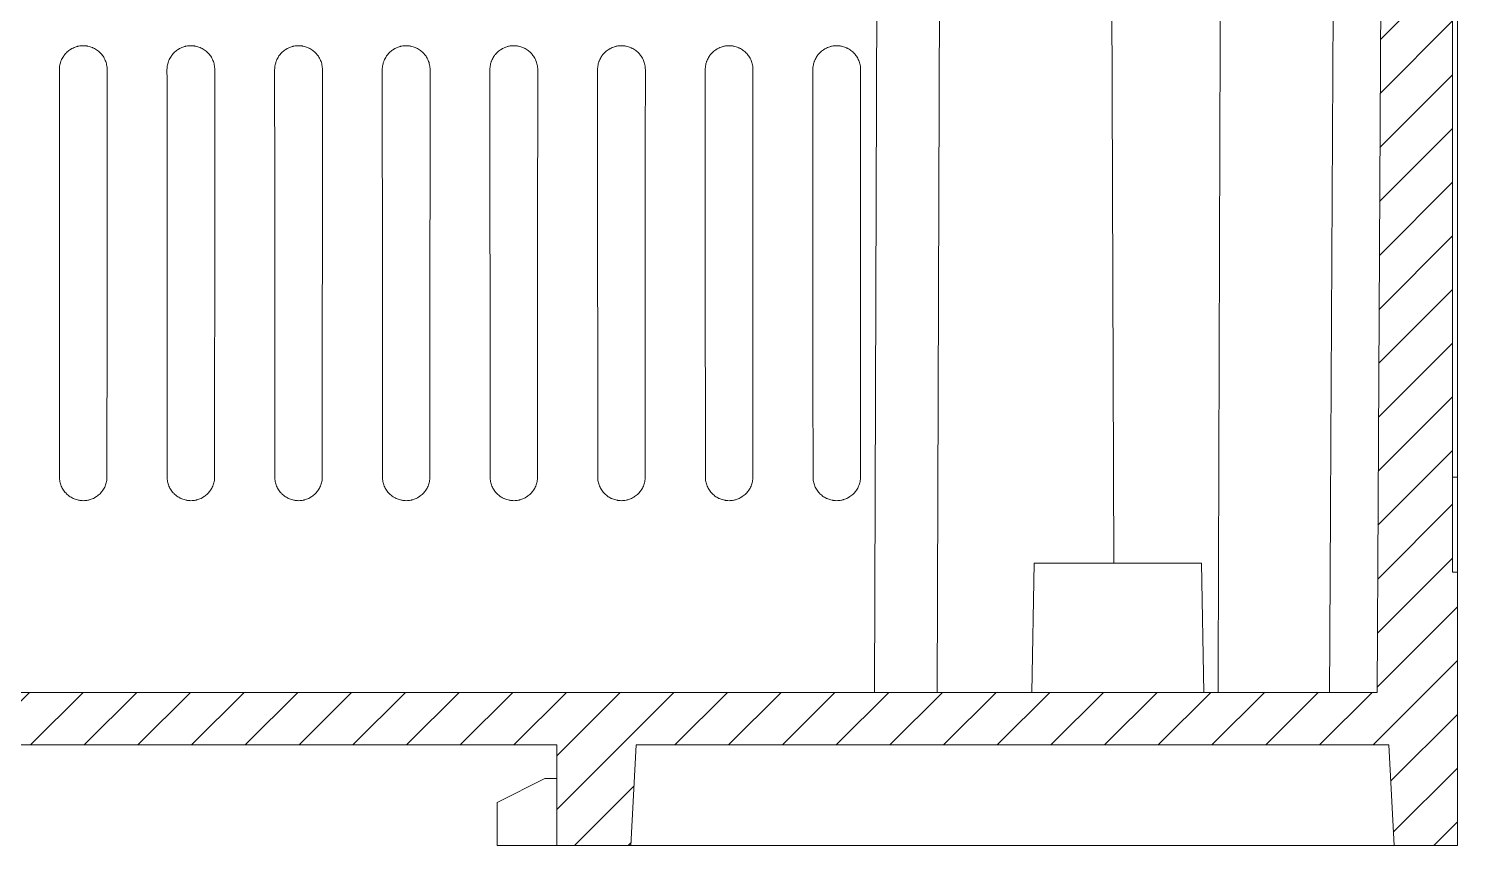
# Model space of a CAD drawing. Header units: millimetres. Extents: x -195 to 1349, y 148 to 750.
# Drawn here: x 813.5 to 873.2, y 541.3 to 575.5 of the extents above; entities that cross this region are included whole.
import ezdxf

# ---------------------------------------------------------------- set-up
doc = ezdxf.new("R2010")
doc.units = ezdxf.units.MM
doc.layers.add('4', color=7, linetype='CONTINUOUS', true_color=0xffffff)

msp = doc.modelspace()

# ---------------------------------------------------------------- hatches: boundary and pattern name
at = {"layer": '4', "linetype": 'Continuous', "lineweight": 13}
h = msp.add_hatch(dxfattribs=at)
h.set_pattern_fill('ANSI31', color=3, scale=0.5, style=0)
h.set_pattern_definition([(45, (-24.7109, -18.8151), (-1.122532, 1.122532), [])])
h.paths.add_polyline_path([(762.807, 606.543), (765.857, 606.543), (766.165, 547.747), (869.842, 547.747), (870.15, 606.543), (873.2, 606.543), (873.2, 601.772), (873, 601.772), (873, 552.769), (873.2, 552.769), (873.2, 541.347), (870.549, 541.347), (870.329, 545.547), (838.872, 545.547), (838.652, 541.347), (835.552, 541.347), (835.552, 545.547), (799.255, 545.547), (799.255, 541.347), (796.155, 541.347), (795.935, 545.547), (765.678, 545.547), (765.458, 541.347), (762.807, 541.347), (762.807, 552.769), (763.007, 552.769), (763.007, 601.772), (762.807, 601.772)], flags=0)

# ---------------------------------------------------------------- linework, layer by layer
at = {"layer": '4', "color": 7, "linetype": 'Continuous', "lineweight": 18}
for p, q in [((869.842, 547.747), (870.15, 606.543)), ((848.826, 547.747), (849.026, 604.843)), ((851.651, 604.843), (851.452, 547.747)), ((858.831, 553.147), (858.651, 604.843)), ((873, 552.769), (873, 601.772)), ((873.2, 556.745), (873.2, 597.796)), ((873.2, 556.745), (873.2, 552.769)), ((855.503, 553.146), (855.408, 547.747)), ((855.503, 553.146), (862.502, 553.146)), ((862.597, 547.747), (862.502, 553.146)), ((873.2, 552.769), (873, 552.769)), ((873.2, 541.347), (873.2, 552.769)), ((766.165, 547.747), (869.842, 547.747)), ((799.255, 545.547), (835.552, 545.547)), ((835.552, 541.347), (835.552, 545.547)), ((838.652, 541.347), (838.872, 545.547)), ((838.872, 545.547), (870.329, 545.547)), ((870.549, 541.347), (870.329, 545.547)), ((835.052, 544.147), (833.053, 543.147)), ((835.052, 544.147), (835.552, 544.147)), ((833.053, 543.147), (833.053, 541.347)), ((833.053, 541.347), (835.552, 541.347)), ((835.552, 541.347), (838.652, 541.347)), ((870.549, 541.347), (838.652, 541.347)), ((870.549, 541.347), (873.2, 541.347))]:
    msp.add_line(p, q, dxfattribs=at)
at = {"layer": '4', "color": 7, "linetype": 'Continuous', "lineweight": 13}
msp.add_line((873.2, 556.745), (873, 556.745), dxfattribs=at)
at = {"layer": '4', "color": 7, "linetype": 'Continuous', "lineweight": 18}
for points, knots in [([(863.379, 604.843), (863.379, 604.806), (863.379, 604.732), (863.379, 604.583), (863.378, 604.323), (863.376, 603.802), (863.373, 602.762), (863.366, 600.68), (863.352, 596.517), (863.332, 590.569), (863.313, 584.622), (863.3, 580.458), (863.293, 578.377), (863.289, 577.336), (863.288, 576.815), (863.287, 576.555), (863.287, 576.425), (863.286, 576.351), (863.286, 576.276), (863.286, 576.184), (863.285, 576.035), (863.284, 575.775), (863.283, 575.254), (863.279, 574.213), (863.273, 572.132), (863.259, 567.968), (863.24, 562.021), (863.222, 556.073), (863.209, 551.91), (863.202, 549.828), (863.199, 548.788), (863.197, 548.267), (863.196, 548.007), (863.196, 547.877), (863.196, 547.803), (863.196, 547.765), (863.196, 547.747)], [0, 0, 0, 0, 0.001953, 0.003906, 0.007813, 0.015625, 0.03125, 0.0625, 0.125, 0.250001, 0.375001, 0.437501, 0.468751, 0.484376, 0.492189, 0.496095, 0.498048, 0.499025, 0.500001, 0.501955, 0.503908, 0.507814, 0.515626, 0.531252, 0.562502, 0.625002, 0.750002, 0.875003, 0.937503, 0.968753, 0.984378, 0.99219, 0.996097, 0.99805, 0.999026, 1, 1, 1, 1]), ([(867.854, 547.747), (867.867, 550.05), (867.879, 552.353), (867.939, 563.87), (867.987, 573.083), (868.065, 587.895), (868.094, 593.495), (868.123, 599.094)], [0, 0, 0, 0, 0.134571, 0.134571, 0.672856, 0.672856, 1, 1, 1, 1]), ([(814.755, 573.78), (814.755, 573.846), (814.762, 573.91), (814.781, 574.006), (814.788, 574.038), (814.803, 574.085), (814.808, 574.1), (814.819, 574.131), (814.825, 574.147), (814.844, 574.192), (814.872, 574.251), (814.905, 574.307), (814.932, 574.348), (814.941, 574.361), (814.961, 574.387), (814.971, 574.4), (815.002, 574.438), (815.024, 574.463), (815.093, 574.532), (815.144, 574.573), (815.212, 574.619), (815.226, 574.628), (815.254, 574.644), (815.268, 574.653), (815.311, 574.676), (815.341, 574.69), (815.401, 574.715), (815.432, 574.726), (815.478, 574.74), (815.494, 574.744), (815.526, 574.752), (815.542, 574.756), (815.591, 574.765), (815.655, 574.775), (815.72, 574.778), (815.785, 574.778), (815.818, 574.777), (815.867, 574.772), (815.883, 574.77), (815.916, 574.765), (815.996, 574.751), (816.074, 574.728), (816.15, 574.696), (816.165, 574.69), (816.195, 574.676), (816.209, 574.668), (816.253, 574.645), (816.281, 574.628), (816.362, 574.574), (816.412, 574.533), (816.471, 574.475), (816.482, 574.463), (816.504, 574.439), (816.515, 574.426), (816.546, 574.388), (816.565, 574.362), (816.601, 574.308), (816.618, 574.28), (816.649, 574.223), (816.663, 574.193), (816.688, 574.132), (816.71, 574.071), (816.726, 574.008), (816.739, 573.944), (816.744, 573.911), (816.75, 573.846), (816.752, 573.813), (816.752, 573.78)], [0, 0, 0, 0, 0.0625, 0.0625, 0.09375, 0.09375, 0.109375, 0.109375, 0.125, 0.125, 0.15625, 0.1875, 0.1875, 0.203125, 0.203125, 0.21875, 0.21875, 0.25, 0.25, 0.3125, 0.3125, 0.328125, 0.328125, 0.34375, 0.34375, 0.375, 0.375, 0.40625, 0.40625, 0.421875, 0.421875, 0.4375, 0.4375, 0.46875, 0.5, 0.5, 0.53125, 0.53125, 0.546875, 0.546875, 0.5625, 0.625, 0.625, 0.640625, 0.640625, 0.65625, 0.65625, 0.6875, 0.6875, 0.75, 0.75, 0.765625, 0.765625, 0.78125, 0.78125, 0.8125, 0.8125, 0.84375, 0.84375, 0.875, 0.875, 0.90625, 0.9375, 0.9375, 0.96875, 0.96875, 1, 1, 1, 1]), ([(819.255, 573.78), (819.255, 573.846), (819.262, 573.91), (819.281, 574.006), (819.288, 574.038), (819.303, 574.085), (819.308, 574.1), (819.319, 574.131), (819.325, 574.147), (819.344, 574.192), (819.372, 574.251), (819.405, 574.307), (819.432, 574.348), (819.441, 574.361), (819.461, 574.387), (819.471, 574.4), (819.502, 574.438), (819.524, 574.463), (819.593, 574.532), (819.644, 574.573), (819.712, 574.619), (819.726, 574.628), (819.754, 574.644), (819.768, 574.653), (819.811, 574.676), (819.841, 574.69), (819.901, 574.715), (819.932, 574.726), (819.978, 574.74), (819.994, 574.744), (820.026, 574.752), (820.042, 574.756), (820.091, 574.765), (820.155, 574.775), (820.22, 574.778), (820.285, 574.778), (820.318, 574.777), (820.367, 574.772), (820.383, 574.77), (820.416, 574.765), (820.496, 574.751), (820.574, 574.728), (820.65, 574.696), (820.665, 574.69), (820.695, 574.676), (820.709, 574.668), (820.753, 574.645), (820.781, 574.628), (820.862, 574.574), (820.912, 574.533), (820.971, 574.475), (820.982, 574.463), (821.004, 574.439), (821.015, 574.426), (821.046, 574.388), (821.065, 574.362), (821.101, 574.308), (821.118, 574.28), (821.149, 574.223), (821.163, 574.193), (821.188, 574.132), (821.21, 574.071), (821.226, 574.008), (821.239, 573.944), (821.244, 573.911), (821.25, 573.846), (821.252, 573.813), (821.252, 573.78)], [0, 0, 0, 0, 0.0625, 0.0625, 0.09375, 0.09375, 0.109375, 0.109375, 0.125, 0.125, 0.15625, 0.1875, 0.1875, 0.203125, 0.203125, 0.21875, 0.21875, 0.25, 0.25, 0.3125, 0.3125, 0.328125, 0.328125, 0.34375, 0.34375, 0.375, 0.375, 0.40625, 0.40625, 0.421875, 0.421875, 0.4375, 0.4375, 0.46875, 0.5, 0.5, 0.53125, 0.53125, 0.546875, 0.546875, 0.5625, 0.625, 0.625, 0.640625, 0.640625, 0.65625, 0.65625, 0.6875, 0.6875, 0.75, 0.75, 0.765625, 0.765625, 0.78125, 0.78125, 0.8125, 0.8125, 0.84375, 0.84375, 0.875, 0.875, 0.90625, 0.9375, 0.9375, 0.96875, 0.96875, 1, 1, 1, 1]), ([(823.755, 573.78), (823.755, 573.846), (823.762, 573.91), (823.781, 574.006), (823.788, 574.038), (823.803, 574.085), (823.808, 574.1), (823.819, 574.131), (823.825, 574.147), (823.844, 574.192), (823.872, 574.251), (823.905, 574.307), (823.932, 574.348), (823.941, 574.361), (823.961, 574.387), (823.971, 574.4), (824.002, 574.438), (824.024, 574.463), (824.093, 574.532), (824.144, 574.573), (824.212, 574.619), (824.226, 574.628), (824.254, 574.644), (824.268, 574.653), (824.311, 574.676), (824.341, 574.69), (824.401, 574.715), (824.432, 574.726), (824.478, 574.74), (824.494, 574.744), (824.526, 574.752), (824.542, 574.756), (824.591, 574.765), (824.655, 574.775), (824.72, 574.778), (824.785, 574.778), (824.818, 574.777), (824.867, 574.772), (824.883, 574.77), (824.916, 574.765), (824.996, 574.751), (825.074, 574.728), (825.15, 574.696), (825.165, 574.69), (825.195, 574.676), (825.209, 574.668), (825.253, 574.645), (825.281, 574.628), (825.362, 574.574), (825.412, 574.533), (825.471, 574.475), (825.482, 574.463), (825.504, 574.439), (825.515, 574.426), (825.546, 574.388), (825.565, 574.362), (825.601, 574.308), (825.618, 574.28), (825.649, 574.223), (825.663, 574.193), (825.688, 574.132), (825.71, 574.071), (825.726, 574.008), (825.739, 573.944), (825.744, 573.911), (825.75, 573.846), (825.752, 573.813), (825.752, 573.78)], [0, 0, 0, 0, 0.0625, 0.0625, 0.09375, 0.09375, 0.109375, 0.109375, 0.125, 0.125, 0.15625, 0.1875, 0.1875, 0.203125, 0.203125, 0.21875, 0.21875, 0.25, 0.25, 0.3125, 0.3125, 0.328125, 0.328125, 0.34375, 0.34375, 0.375, 0.375, 0.40625, 0.40625, 0.421875, 0.421875, 0.4375, 0.4375, 0.46875, 0.5, 0.5, 0.53125, 0.53125, 0.546875, 0.546875, 0.5625, 0.625, 0.625, 0.640625, 0.640625, 0.65625, 0.65625, 0.6875, 0.6875, 0.75, 0.75, 0.765625, 0.765625, 0.78125, 0.78125, 0.8125, 0.8125, 0.84375, 0.84375, 0.875, 0.875, 0.90625, 0.9375, 0.9375, 0.96875, 0.96875, 1, 1, 1, 1]), ([(828.255, 573.78), (828.255, 573.846), (828.262, 573.91), (828.281, 574.006), (828.288, 574.038), (828.303, 574.085), (828.308, 574.1), (828.319, 574.131), (828.325, 574.147), (828.344, 574.192), (828.372, 574.251), (828.405, 574.307), (828.432, 574.348), (828.441, 574.361), (828.461, 574.387), (828.471, 574.4), (828.502, 574.438), (828.524, 574.463), (828.593, 574.532), (828.644, 574.573), (828.712, 574.619), (828.726, 574.628), (828.754, 574.644), (828.768, 574.653), (828.811, 574.676), (828.841, 574.69), (828.901, 574.715), (828.932, 574.726), (828.978, 574.74), (828.994, 574.744), (829.026, 574.752), (829.042, 574.756), (829.091, 574.765), (829.155, 574.775), (829.22, 574.778), (829.285, 574.778), (829.318, 574.777), (829.367, 574.772), (829.383, 574.77), (829.416, 574.765), (829.496, 574.751), (829.574, 574.728), (829.65, 574.696), (829.665, 574.69), (829.695, 574.676), (829.709, 574.668), (829.753, 574.645), (829.781, 574.628), (829.862, 574.574), (829.912, 574.533), (829.971, 574.475), (829.982, 574.463), (830.004, 574.439), (830.015, 574.426), (830.046, 574.388), (830.065, 574.362), (830.101, 574.308), (830.118, 574.28), (830.149, 574.223), (830.163, 574.193), (830.188, 574.132), (830.21, 574.071), (830.226, 574.008), (830.239, 573.944), (830.244, 573.911), (830.25, 573.846), (830.252, 573.813), (830.252, 573.78)], [0, 0, 0, 0, 0.0625, 0.0625, 0.09375, 0.09375, 0.109375, 0.109375, 0.125, 0.125, 0.15625, 0.1875, 0.1875, 0.203125, 0.203125, 0.21875, 0.21875, 0.25, 0.25, 0.3125, 0.3125, 0.328125, 0.328125, 0.34375, 0.34375, 0.375, 0.375, 0.40625, 0.40625, 0.421875, 0.421875, 0.4375, 0.4375, 0.46875, 0.5, 0.5, 0.53125, 0.53125, 0.546875, 0.546875, 0.5625, 0.625, 0.625, 0.640625, 0.640625, 0.65625, 0.65625, 0.6875, 0.6875, 0.75, 0.75, 0.765625, 0.765625, 0.78125, 0.78125, 0.8125, 0.8125, 0.84375, 0.84375, 0.875, 0.875, 0.90625, 0.9375, 0.9375, 0.96875, 0.96875, 1, 1, 1, 1]), ([(832.755, 573.78), (832.755, 573.846), (832.762, 573.91), (832.781, 574.006), (832.788, 574.038), (832.803, 574.085), (832.808, 574.1), (832.819, 574.131), (832.825, 574.147), (832.844, 574.192), (832.872, 574.251), (832.905, 574.307), (832.932, 574.348), (832.941, 574.361), (832.961, 574.387), (832.971, 574.4), (833.002, 574.438), (833.024, 574.463), (833.093, 574.532), (833.144, 574.573), (833.212, 574.619), (833.226, 574.628), (833.254, 574.644), (833.268, 574.653), (833.311, 574.676), (833.341, 574.69), (833.401, 574.715), (833.432, 574.726), (833.478, 574.74), (833.494, 574.744), (833.526, 574.752), (833.542, 574.756), (833.591, 574.765), (833.655, 574.775), (833.72, 574.778), (833.785, 574.778), (833.818, 574.777), (833.867, 574.772), (833.883, 574.77), (833.916, 574.765), (833.996, 574.751), (834.074, 574.728), (834.15, 574.696), (834.165, 574.69), (834.195, 574.676), (834.209, 574.668), (834.253, 574.645), (834.281, 574.628), (834.362, 574.574), (834.412, 574.533), (834.471, 574.475), (834.482, 574.463), (834.504, 574.439), (834.515, 574.426), (834.546, 574.388), (834.565, 574.362), (834.601, 574.308), (834.618, 574.28), (834.649, 574.223), (834.663, 574.193), (834.688, 574.132), (834.71, 574.071), (834.726, 574.008), (834.739, 573.944), (834.744, 573.911), (834.75, 573.846), (834.752, 573.813), (834.752, 573.78)], [0, 0, 0, 0, 0.0625, 0.0625, 0.09375, 0.09375, 0.109375, 0.109375, 0.125, 0.125, 0.15625, 0.1875, 0.1875, 0.203125, 0.203125, 0.21875, 0.21875, 0.25, 0.25, 0.3125, 0.3125, 0.328125, 0.328125, 0.34375, 0.34375, 0.375, 0.375, 0.40625, 0.40625, 0.421875, 0.421875, 0.4375, 0.4375, 0.46875, 0.5, 0.5, 0.53125, 0.53125, 0.546875, 0.546875, 0.5625, 0.625, 0.625, 0.640625, 0.640625, 0.65625, 0.65625, 0.6875, 0.6875, 0.75, 0.75, 0.765625, 0.765625, 0.78125, 0.78125, 0.8125, 0.8125, 0.84375, 0.84375, 0.875, 0.875, 0.90625, 0.9375, 0.9375, 0.96875, 0.96875, 1, 1, 1, 1]), ([(837.255, 573.78), (837.255, 573.846), (837.262, 573.91), (837.281, 574.006), (837.288, 574.038), (837.303, 574.085), (837.308, 574.1), (837.319, 574.131), (837.325, 574.147), (837.344, 574.192), (837.372, 574.251), (837.405, 574.307), (837.432, 574.348), (837.441, 574.361), (837.461, 574.387), (837.471, 574.4), (837.502, 574.438), (837.524, 574.463), (837.593, 574.532), (837.644, 574.573), (837.712, 574.619), (837.726, 574.628), (837.754, 574.644), (837.768, 574.653), (837.811, 574.676), (837.841, 574.69), (837.901, 574.715), (837.932, 574.726), (837.978, 574.74), (837.994, 574.744), (838.026, 574.752), (838.042, 574.756), (838.091, 574.765), (838.155, 574.775), (838.22, 574.778), (838.285, 574.778), (838.318, 574.777), (838.367, 574.772), (838.383, 574.77), (838.416, 574.765), (838.496, 574.751), (838.574, 574.728), (838.65, 574.696), (838.665, 574.69), (838.695, 574.676), (838.709, 574.668), (838.753, 574.645), (838.781, 574.628), (838.862, 574.574), (838.912, 574.533), (838.971, 574.475), (838.982, 574.463), (839.004, 574.439), (839.015, 574.426), (839.046, 574.388), (839.065, 574.362), (839.101, 574.308), (839.118, 574.28), (839.149, 574.223), (839.163, 574.193), (839.188, 574.132), (839.21, 574.071), (839.226, 574.008), (839.239, 573.944), (839.244, 573.911), (839.25, 573.846), (839.252, 573.813), (839.252, 573.78)], [0, 0, 0, 0, 0.0625, 0.0625, 0.09375, 0.09375, 0.109375, 0.109375, 0.125, 0.125, 0.15625, 0.1875, 0.1875, 0.203125, 0.203125, 0.21875, 0.21875, 0.25, 0.25, 0.3125, 0.3125, 0.328125, 0.328125, 0.34375, 0.34375, 0.375, 0.375, 0.40625, 0.40625, 0.421875, 0.421875, 0.4375, 0.4375, 0.46875, 0.5, 0.5, 0.53125, 0.53125, 0.546875, 0.546875, 0.5625, 0.625, 0.625, 0.640625, 0.640625, 0.65625, 0.65625, 0.6875, 0.6875, 0.75, 0.75, 0.765625, 0.765625, 0.78125, 0.78125, 0.8125, 0.8125, 0.84375, 0.84375, 0.875, 0.875, 0.90625, 0.9375, 0.9375, 0.96875, 0.96875, 1, 1, 1, 1]), ([(841.755, 573.78), (841.755, 573.846), (841.762, 573.91), (841.781, 574.006), (841.788, 574.038), (841.803, 574.085), (841.808, 574.1), (841.819, 574.131), (841.825, 574.147), (841.844, 574.192), (841.872, 574.251), (841.905, 574.307), (841.932, 574.348), (841.941, 574.361), (841.961, 574.387), (841.971, 574.4), (842.002, 574.438), (842.024, 574.463), (842.093, 574.532), (842.144, 574.573), (842.212, 574.619), (842.226, 574.628), (842.254, 574.644), (842.268, 574.653), (842.311, 574.676), (842.341, 574.69), (842.401, 574.715), (842.432, 574.726), (842.478, 574.74), (842.494, 574.744), (842.526, 574.752), (842.542, 574.756), (842.591, 574.765), (842.655, 574.775), (842.72, 574.778), (842.785, 574.778), (842.818, 574.777), (842.867, 574.772), (842.883, 574.77), (842.916, 574.765), (842.996, 574.751), (843.074, 574.728), (843.15, 574.696), (843.165, 574.69), (843.195, 574.676), (843.209, 574.668), (843.253, 574.645), (843.281, 574.628), (843.362, 574.574), (843.412, 574.533), (843.471, 574.475), (843.482, 574.463), (843.504, 574.439), (843.515, 574.426), (843.546, 574.388), (843.565, 574.362), (843.601, 574.308), (843.618, 574.28), (843.649, 574.223), (843.663, 574.193), (843.688, 574.132), (843.71, 574.071), (843.726, 574.008), (843.739, 573.944), (843.744, 573.911), (843.75, 573.846), (843.752, 573.813), (843.752, 573.78)], [0, 0, 0, 0, 0.0625, 0.0625, 0.09375, 0.09375, 0.109375, 0.109375, 0.125, 0.125, 0.15625, 0.1875, 0.1875, 0.203125, 0.203125, 0.21875, 0.21875, 0.25, 0.25, 0.3125, 0.3125, 0.328125, 0.328125, 0.34375, 0.34375, 0.375, 0.375, 0.40625, 0.40625, 0.421875, 0.421875, 0.4375, 0.4375, 0.46875, 0.5, 0.5, 0.53125, 0.53125, 0.546875, 0.546875, 0.5625, 0.625, 0.625, 0.640625, 0.640625, 0.65625, 0.65625, 0.6875, 0.6875, 0.75, 0.75, 0.765625, 0.765625, 0.78125, 0.78125, 0.8125, 0.8125, 0.84375, 0.84375, 0.875, 0.875, 0.90625, 0.9375, 0.9375, 0.96875, 0.96875, 1, 1, 1, 1]), ([(846.255, 573.78), (846.255, 573.846), (846.262, 573.91), (846.281, 574.006), (846.288, 574.038), (846.303, 574.085), (846.308, 574.1), (846.319, 574.131), (846.325, 574.147), (846.344, 574.192), (846.372, 574.251), (846.405, 574.307), (846.432, 574.348), (846.441, 574.361), (846.461, 574.387), (846.471, 574.4), (846.502, 574.438), (846.524, 574.463), (846.593, 574.532), (846.644, 574.573), (846.712, 574.619), (846.726, 574.628), (846.754, 574.644), (846.768, 574.653), (846.811, 574.676), (846.841, 574.69), (846.901, 574.715), (846.932, 574.726), (846.978, 574.74), (846.994, 574.744), (847.026, 574.752), (847.042, 574.756), (847.091, 574.765), (847.155, 574.775), (847.22, 574.778), (847.285, 574.778), (847.318, 574.777), (847.367, 574.772), (847.383, 574.77), (847.416, 574.765), (847.496, 574.751), (847.574, 574.728), (847.65, 574.696), (847.665, 574.69), (847.695, 574.676), (847.709, 574.668), (847.753, 574.645), (847.781, 574.628), (847.862, 574.574), (847.912, 574.533), (847.971, 574.475), (847.982, 574.463), (848.004, 574.439), (848.015, 574.426), (848.046, 574.388), (848.065, 574.362), (848.101, 574.308), (848.118, 574.28), (848.149, 574.223), (848.163, 574.193), (848.188, 574.132), (848.21, 574.071), (848.226, 574.008), (848.239, 573.944), (848.244, 573.911), (848.25, 573.846), (848.252, 573.813), (848.252, 573.78)], [0, 0, 0, 0, 0.0625, 0.0625, 0.09375, 0.09375, 0.109375, 0.109375, 0.125, 0.125, 0.15625, 0.1875, 0.1875, 0.203125, 0.203125, 0.21875, 0.21875, 0.25, 0.25, 0.3125, 0.3125, 0.328125, 0.328125, 0.34375, 0.34375, 0.375, 0.375, 0.40625, 0.40625, 0.421875, 0.421875, 0.4375, 0.4375, 0.46875, 0.5, 0.5, 0.53125, 0.53125, 0.546875, 0.546875, 0.5625, 0.625, 0.625, 0.640625, 0.640625, 0.65625, 0.65625, 0.6875, 0.6875, 0.75, 0.75, 0.765625, 0.765625, 0.78125, 0.78125, 0.8125, 0.8125, 0.84375, 0.84375, 0.875, 0.875, 0.90625, 0.9375, 0.9375, 0.96875, 0.96875, 1, 1, 1, 1]), ([(814.755, 573.78), (814.756, 571.472), (814.757, 569.164), (814.758, 565.173), (814.759, 563.488), (814.76, 560.12), (814.761, 558.435), (814.761, 556.751)], [0, 0, 0, 0, 0.406541, 0.406541, 0.703271, 0.703271, 1, 1, 1, 1]), ([(816.752, 573.78), (816.751, 571.472), (816.75, 569.164), (816.749, 565.173), (816.748, 563.488), (816.747, 560.12), (816.746, 558.435), (816.746, 556.751)], [0, 0, 0, 0, 0.406541, 0.406541, 0.703271, 0.703271, 1, 1, 1, 1]), ([(819.255, 573.78), (819.256, 571.472), (819.257, 569.164), (819.258, 565.173), (819.259, 563.488), (819.26, 560.12), (819.261, 558.435), (819.261, 556.751)], [0, 0, 0, 0, 0.406541, 0.406541, 0.703271, 0.703271, 1, 1, 1, 1]), ([(821.252, 573.78), (821.251, 571.472), (821.25, 569.164), (821.249, 565.173), (821.248, 563.488), (821.247, 560.12), (821.246, 558.435), (821.246, 556.751)], [0, 0, 0, 0, 0.406541, 0.406541, 0.703271, 0.703271, 1, 1, 1, 1]), ([(823.755, 573.78), (823.756, 571.472), (823.757, 569.164), (823.758, 565.173), (823.759, 563.488), (823.76, 560.12), (823.761, 558.435), (823.761, 556.751)], [0, 0, 0, 0, 0.406541, 0.406541, 0.703271, 0.703271, 1, 1, 1, 1]), ([(825.752, 573.78), (825.751, 571.472), (825.75, 569.164), (825.749, 565.173), (825.748, 563.488), (825.747, 560.12), (825.746, 558.435), (825.746, 556.751)], [0, 0, 0, 0, 0.406541, 0.406541, 0.703271, 0.703271, 1, 1, 1, 1]), ([(828.255, 573.78), (828.256, 571.472), (828.257, 569.164), (828.258, 565.173), (828.259, 563.488), (828.26, 560.12), (828.261, 558.435), (828.261, 556.751)], [0, 0, 0, 0, 0.406541, 0.406541, 0.703271, 0.703271, 1, 1, 1, 1]), ([(830.252, 573.78), (830.251, 571.472), (830.25, 569.164), (830.249, 565.173), (830.248, 563.488), (830.247, 560.12), (830.246, 558.435), (830.246, 556.751)], [0, 0, 0, 0, 0.406541, 0.406541, 0.703271, 0.703271, 1, 1, 1, 1]), ([(832.755, 573.78), (832.756, 571.472), (832.757, 569.164), (832.758, 565.173), (832.759, 563.488), (832.76, 560.12), (832.761, 558.435), (832.761, 556.751)], [0, 0, 0, 0, 0.406541, 0.406541, 0.703271, 0.703271, 1, 1, 1, 1]), ([(834.752, 573.78), (834.751, 571.472), (834.75, 569.164), (834.749, 565.173), (834.748, 563.488), (834.747, 560.12), (834.746, 558.435), (834.746, 556.751)], [0, 0, 0, 0, 0.406541, 0.406541, 0.703271, 0.703271, 1, 1, 1, 1]), ([(837.255, 573.78), (837.256, 571.472), (837.257, 569.164), (837.258, 565.173), (837.259, 563.488), (837.26, 560.12), (837.261, 558.435), (837.261, 556.751)], [0, 0, 0, 0, 0.406541, 0.406541, 0.703271, 0.703271, 1, 1, 1, 1]), ([(839.252, 573.78), (839.251, 571.472), (839.25, 569.164), (839.249, 565.173), (839.248, 563.488), (839.247, 560.12), (839.246, 558.435), (839.246, 556.751)], [0, 0, 0, 0, 0.406541, 0.406541, 0.703271, 0.703271, 1, 1, 1, 1]), ([(841.755, 573.78), (841.756, 571.472), (841.757, 569.164), (841.758, 565.173), (841.759, 563.488), (841.76, 560.12), (841.761, 558.435), (841.761, 556.751)], [0, 0, 0, 0, 0.406541, 0.406541, 0.703271, 0.703271, 1, 1, 1, 1]), ([(843.752, 573.78), (843.751, 571.472), (843.75, 569.164), (843.749, 565.173), (843.748, 563.488), (843.747, 560.12), (843.746, 558.435), (843.746, 556.751)], [0, 0, 0, 0, 0.406541, 0.406541, 0.703271, 0.703271, 1, 1, 1, 1]), ([(846.255, 573.78), (846.256, 571.472), (846.257, 569.164), (846.258, 565.173), (846.259, 563.488), (846.26, 560.12), (846.261, 558.435), (846.261, 556.751)], [0, 0, 0, 0, 0.406541, 0.406541, 0.703271, 0.703271, 1, 1, 1, 1]), ([(848.252, 573.78), (848.251, 571.472), (848.25, 569.164), (848.249, 565.173), (848.248, 563.488), (848.247, 560.12), (848.246, 558.435), (848.246, 556.751)], [0, 0, 0, 0, 0.406541, 0.406541, 0.703271, 0.703271, 1, 1, 1, 1]), ([(816.746, 556.751), (816.746, 556.686), (816.739, 556.621), (816.72, 556.526), (816.712, 556.495), (816.693, 556.432), (816.682, 556.402), (816.657, 556.341), (816.63, 556.283), (816.597, 556.228), (816.57, 556.187), (816.56, 556.174), (816.541, 556.148), (816.531, 556.135), (816.5, 556.097), (816.478, 556.073), (816.409, 556.004), (816.359, 555.963), (816.292, 555.918), (816.278, 555.909), (816.25, 555.892), (816.236, 555.884), (816.193, 555.861), (816.163, 555.847), (816.104, 555.823), (816.073, 555.812), (816.027, 555.798), (816.011, 555.793), (815.979, 555.785), (815.963, 555.782), (815.915, 555.772), (815.851, 555.763), (815.787, 555.759), (815.722, 555.759), (815.69, 555.761), (815.641, 555.766), (815.625, 555.768), (815.592, 555.772), (815.512, 555.786), (815.435, 555.81), (815.36, 555.841), (815.345, 555.847), (815.315, 555.861), (815.301, 555.869), (815.258, 555.892), (815.23, 555.908), (815.149, 555.962), (815.099, 556.003), (815.041, 556.061), (815.03, 556.073), (815.008, 556.097), (814.997, 556.109), (814.967, 556.147), (814.947, 556.172), (814.911, 556.226), (814.895, 556.254), (814.864, 556.311), (814.85, 556.341), (814.825, 556.401), (814.803, 556.462), (814.787, 556.525), (814.774, 556.588), (814.77, 556.62), (814.763, 556.686), (814.761, 556.718), (814.761, 556.751)], [0, 0, 0, 0, 0.0625, 0.0625, 0.09375, 0.09375, 0.125, 0.125, 0.15625, 0.1875, 0.1875, 0.203125, 0.203125, 0.21875, 0.21875, 0.25, 0.25, 0.3125, 0.3125, 0.328125, 0.328125, 0.34375, 0.34375, 0.375, 0.375, 0.40625, 0.40625, 0.421875, 0.421875, 0.4375, 0.4375, 0.46875, 0.5, 0.5, 0.53125, 0.53125, 0.546875, 0.546875, 0.5625, 0.625, 0.625, 0.640625, 0.640625, 0.65625, 0.65625, 0.6875, 0.6875, 0.75, 0.75, 0.765625, 0.765625, 0.78125, 0.78125, 0.8125, 0.8125, 0.84375, 0.84375, 0.875, 0.875, 0.90625, 0.9375, 0.9375, 0.96875, 0.96875, 1, 1, 1, 1]), ([(821.246, 556.751), (821.246, 556.686), (821.239, 556.621), (821.22, 556.526), (821.212, 556.495), (821.193, 556.432), (821.182, 556.402), (821.157, 556.341), (821.13, 556.283), (821.097, 556.228), (821.07, 556.187), (821.06, 556.174), (821.041, 556.148), (821.031, 556.135), (821, 556.097), (820.978, 556.073), (820.909, 556.004), (820.859, 555.963), (820.792, 555.918), (820.778, 555.909), (820.75, 555.892), (820.736, 555.884), (820.693, 555.861), (820.663, 555.847), (820.604, 555.823), (820.573, 555.812), (820.527, 555.798), (820.511, 555.793), (820.479, 555.785), (820.463, 555.782), (820.415, 555.772), (820.351, 555.763), (820.287, 555.759), (820.222, 555.759), (820.19, 555.761), (820.141, 555.766), (820.125, 555.768), (820.092, 555.772), (820.012, 555.786), (819.935, 555.81), (819.86, 555.841), (819.845, 555.847), (819.815, 555.861), (819.801, 555.869), (819.758, 555.892), (819.73, 555.908), (819.649, 555.962), (819.599, 556.003), (819.541, 556.061), (819.53, 556.073), (819.508, 556.097), (819.497, 556.109), (819.467, 556.147), (819.447, 556.172), (819.411, 556.226), (819.395, 556.254), (819.364, 556.311), (819.35, 556.341), (819.325, 556.401), (819.303, 556.462), (819.287, 556.525), (819.274, 556.588), (819.27, 556.62), (819.263, 556.686), (819.261, 556.718), (819.261, 556.751)], [0, 0, 0, 0, 0.0625, 0.0625, 0.09375, 0.09375, 0.125, 0.125, 0.15625, 0.1875, 0.1875, 0.203125, 0.203125, 0.21875, 0.21875, 0.25, 0.25, 0.3125, 0.3125, 0.328125, 0.328125, 0.34375, 0.34375, 0.375, 0.375, 0.40625, 0.40625, 0.421875, 0.421875, 0.4375, 0.4375, 0.46875, 0.5, 0.5, 0.53125, 0.53125, 0.546875, 0.546875, 0.5625, 0.625, 0.625, 0.640625, 0.640625, 0.65625, 0.65625, 0.6875, 0.6875, 0.75, 0.75, 0.765625, 0.765625, 0.78125, 0.78125, 0.8125, 0.8125, 0.84375, 0.84375, 0.875, 0.875, 0.90625, 0.9375, 0.9375, 0.96875, 0.96875, 1, 1, 1, 1]), ([(825.746, 556.751), (825.746, 556.686), (825.739, 556.621), (825.72, 556.526), (825.712, 556.495), (825.693, 556.432), (825.682, 556.402), (825.657, 556.341), (825.63, 556.283), (825.597, 556.228), (825.57, 556.187), (825.56, 556.174), (825.541, 556.148), (825.531, 556.135), (825.5, 556.097), (825.478, 556.073), (825.409, 556.004), (825.359, 555.963), (825.292, 555.918), (825.278, 555.909), (825.25, 555.892), (825.236, 555.884), (825.193, 555.861), (825.163, 555.847), (825.104, 555.823), (825.073, 555.812), (825.027, 555.798), (825.011, 555.793), (824.979, 555.785), (824.963, 555.782), (824.915, 555.772), (824.851, 555.763), (824.787, 555.759), (824.722, 555.759), (824.69, 555.761), (824.641, 555.766), (824.625, 555.768), (824.592, 555.772), (824.512, 555.786), (824.435, 555.81), (824.36, 555.841), (824.345, 555.847), (824.315, 555.861), (824.301, 555.869), (824.258, 555.892), (824.23, 555.908), (824.149, 555.962), (824.099, 556.003), (824.041, 556.061), (824.03, 556.073), (824.008, 556.097), (823.997, 556.109), (823.967, 556.147), (823.947, 556.172), (823.911, 556.226), (823.895, 556.254), (823.864, 556.311), (823.85, 556.341), (823.825, 556.401), (823.803, 556.462), (823.787, 556.525), (823.774, 556.588), (823.77, 556.62), (823.763, 556.686), (823.761, 556.718), (823.761, 556.751)], [0, 0, 0, 0, 0.0625, 0.0625, 0.09375, 0.09375, 0.125, 0.125, 0.15625, 0.1875, 0.1875, 0.203125, 0.203125, 0.21875, 0.21875, 0.25, 0.25, 0.3125, 0.3125, 0.328125, 0.328125, 0.34375, 0.34375, 0.375, 0.375, 0.40625, 0.40625, 0.421875, 0.421875, 0.4375, 0.4375, 0.46875, 0.5, 0.5, 0.53125, 0.53125, 0.546875, 0.546875, 0.5625, 0.625, 0.625, 0.640625, 0.640625, 0.65625, 0.65625, 0.6875, 0.6875, 0.75, 0.75, 0.765625, 0.765625, 0.78125, 0.78125, 0.8125, 0.8125, 0.84375, 0.84375, 0.875, 0.875, 0.90625, 0.9375, 0.9375, 0.96875, 0.96875, 1, 1, 1, 1]), ([(830.246, 556.751), (830.246, 556.686), (830.239, 556.621), (830.22, 556.526), (830.212, 556.495), (830.193, 556.432), (830.182, 556.402), (830.157, 556.341), (830.13, 556.283), (830.097, 556.228), (830.07, 556.187), (830.06, 556.174), (830.041, 556.148), (830.031, 556.135), (830, 556.097), (829.978, 556.073), (829.909, 556.004), (829.859, 555.963), (829.792, 555.918), (829.778, 555.909), (829.75, 555.892), (829.736, 555.884), (829.693, 555.861), (829.663, 555.847), (829.604, 555.823), (829.573, 555.812), (829.527, 555.798), (829.511, 555.793), (829.479, 555.785), (829.463, 555.782), (829.415, 555.772), (829.351, 555.763), (829.287, 555.759), (829.222, 555.759), (829.19, 555.761), (829.141, 555.766), (829.125, 555.768), (829.092, 555.772), (829.012, 555.786), (828.935, 555.81), (828.86, 555.841), (828.845, 555.847), (828.815, 555.861), (828.801, 555.869), (828.758, 555.892), (828.73, 555.908), (828.649, 555.962), (828.599, 556.003), (828.541, 556.061), (828.53, 556.073), (828.508, 556.097), (828.497, 556.109), (828.467, 556.147), (828.447, 556.172), (828.411, 556.226), (828.395, 556.254), (828.364, 556.311), (828.35, 556.341), (828.325, 556.401), (828.303, 556.462), (828.287, 556.525), (828.274, 556.588), (828.27, 556.62), (828.263, 556.686), (828.261, 556.718), (828.261, 556.751)], [0, 0, 0, 0, 0.0625, 0.0625, 0.09375, 0.09375, 0.125, 0.125, 0.15625, 0.1875, 0.1875, 0.203125, 0.203125, 0.21875, 0.21875, 0.25, 0.25, 0.3125, 0.3125, 0.328125, 0.328125, 0.34375, 0.34375, 0.375, 0.375, 0.40625, 0.40625, 0.421875, 0.421875, 0.4375, 0.4375, 0.46875, 0.5, 0.5, 0.53125, 0.53125, 0.546875, 0.546875, 0.5625, 0.625, 0.625, 0.640625, 0.640625, 0.65625, 0.65625, 0.6875, 0.6875, 0.75, 0.75, 0.765625, 0.765625, 0.78125, 0.78125, 0.8125, 0.8125, 0.84375, 0.84375, 0.875, 0.875, 0.90625, 0.9375, 0.9375, 0.96875, 0.96875, 1, 1, 1, 1]), ([(834.746, 556.751), (834.746, 556.686), (834.739, 556.621), (834.72, 556.526), (834.712, 556.495), (834.693, 556.432), (834.682, 556.402), (834.657, 556.341), (834.63, 556.283), (834.597, 556.228), (834.57, 556.187), (834.56, 556.174), (834.541, 556.148), (834.531, 556.135), (834.5, 556.097), (834.478, 556.073), (834.409, 556.004), (834.359, 555.963), (834.292, 555.918), (834.278, 555.909), (834.25, 555.892), (834.236, 555.884), (834.193, 555.861), (834.163, 555.847), (834.104, 555.823), (834.073, 555.812), (834.027, 555.798), (834.011, 555.793), (833.979, 555.785), (833.963, 555.782), (833.915, 555.772), (833.851, 555.763), (833.787, 555.759), (833.722, 555.759), (833.69, 555.761), (833.641, 555.766), (833.625, 555.768), (833.592, 555.772), (833.512, 555.786), (833.435, 555.81), (833.36, 555.841), (833.345, 555.847), (833.315, 555.861), (833.301, 555.869), (833.258, 555.892), (833.23, 555.908), (833.149, 555.962), (833.099, 556.003), (833.041, 556.061), (833.03, 556.073), (833.008, 556.097), (832.997, 556.109), (832.967, 556.147), (832.947, 556.172), (832.911, 556.226), (832.895, 556.254), (832.864, 556.311), (832.85, 556.341), (832.825, 556.401), (832.803, 556.462), (832.787, 556.525), (832.774, 556.588), (832.77, 556.62), (832.763, 556.686), (832.761, 556.718), (832.761, 556.751)], [0, 0, 0, 0, 0.0625, 0.0625, 0.09375, 0.09375, 0.125, 0.125, 0.15625, 0.1875, 0.1875, 0.203125, 0.203125, 0.21875, 0.21875, 0.25, 0.25, 0.3125, 0.3125, 0.328125, 0.328125, 0.34375, 0.34375, 0.375, 0.375, 0.40625, 0.40625, 0.421875, 0.421875, 0.4375, 0.4375, 0.46875, 0.5, 0.5, 0.53125, 0.53125, 0.546875, 0.546875, 0.5625, 0.625, 0.625, 0.640625, 0.640625, 0.65625, 0.65625, 0.6875, 0.6875, 0.75, 0.75, 0.765625, 0.765625, 0.78125, 0.78125, 0.8125, 0.8125, 0.84375, 0.84375, 0.875, 0.875, 0.90625, 0.9375, 0.9375, 0.96875, 0.96875, 1, 1, 1, 1]), ([(839.246, 556.751), (839.246, 556.686), (839.239, 556.621), (839.22, 556.526), (839.212, 556.495), (839.193, 556.432), (839.182, 556.402), (839.157, 556.341), (839.13, 556.283), (839.097, 556.228), (839.07, 556.187), (839.06, 556.174), (839.041, 556.148), (839.031, 556.135), (839, 556.097), (838.978, 556.073), (838.909, 556.004), (838.859, 555.963), (838.792, 555.918), (838.778, 555.909), (838.75, 555.892), (838.736, 555.884), (838.693, 555.861), (838.663, 555.847), (838.604, 555.823), (838.573, 555.812), (838.527, 555.798), (838.511, 555.793), (838.479, 555.785), (838.463, 555.782), (838.415, 555.772), (838.351, 555.763), (838.287, 555.759), (838.222, 555.759), (838.19, 555.761), (838.141, 555.766), (838.125, 555.768), (838.092, 555.772), (838.012, 555.786), (837.935, 555.81), (837.86, 555.841), (837.845, 555.847), (837.815, 555.861), (837.801, 555.869), (837.758, 555.892), (837.73, 555.908), (837.649, 555.962), (837.599, 556.003), (837.541, 556.061), (837.53, 556.073), (837.508, 556.097), (837.497, 556.109), (837.467, 556.147), (837.447, 556.172), (837.411, 556.226), (837.395, 556.254), (837.364, 556.311), (837.35, 556.341), (837.325, 556.401), (837.303, 556.462), (837.287, 556.525), (837.274, 556.588), (837.27, 556.62), (837.263, 556.686), (837.261, 556.718), (837.261, 556.751)], [0, 0, 0, 0, 0.0625, 0.0625, 0.09375, 0.09375, 0.125, 0.125, 0.15625, 0.1875, 0.1875, 0.203125, 0.203125, 0.21875, 0.21875, 0.25, 0.25, 0.3125, 0.3125, 0.328125, 0.328125, 0.34375, 0.34375, 0.375, 0.375, 0.40625, 0.40625, 0.421875, 0.421875, 0.4375, 0.4375, 0.46875, 0.5, 0.5, 0.53125, 0.53125, 0.546875, 0.546875, 0.5625, 0.625, 0.625, 0.640625, 0.640625, 0.65625, 0.65625, 0.6875, 0.6875, 0.75, 0.75, 0.765625, 0.765625, 0.78125, 0.78125, 0.8125, 0.8125, 0.84375, 0.84375, 0.875, 0.875, 0.90625, 0.9375, 0.9375, 0.96875, 0.96875, 1, 1, 1, 1]), ([(843.746, 556.751), (843.746, 556.686), (843.739, 556.621), (843.72, 556.526), (843.712, 556.495), (843.693, 556.432), (843.682, 556.402), (843.657, 556.341), (843.63, 556.283), (843.597, 556.228), (843.57, 556.187), (843.56, 556.174), (843.541, 556.148), (843.531, 556.135), (843.5, 556.097), (843.478, 556.073), (843.409, 556.004), (843.359, 555.963), (843.292, 555.918), (843.278, 555.909), (843.25, 555.892), (843.236, 555.884), (843.193, 555.861), (843.163, 555.847), (843.104, 555.823), (843.073, 555.812), (843.027, 555.798), (843.011, 555.793), (842.979, 555.785), (842.963, 555.782), (842.915, 555.772), (842.851, 555.763), (842.787, 555.759), (842.722, 555.759), (842.69, 555.761), (842.641, 555.766), (842.625, 555.768), (842.592, 555.772), (842.512, 555.786), (842.435, 555.81), (842.36, 555.841), (842.345, 555.847), (842.315, 555.861), (842.301, 555.869), (842.258, 555.892), (842.23, 555.908), (842.149, 555.962), (842.099, 556.003), (842.041, 556.061), (842.03, 556.073), (842.008, 556.097), (841.997, 556.109), (841.967, 556.147), (841.947, 556.172), (841.911, 556.226), (841.895, 556.254), (841.864, 556.311), (841.85, 556.341), (841.825, 556.401), (841.803, 556.462), (841.787, 556.525), (841.774, 556.588), (841.77, 556.62), (841.763, 556.686), (841.761, 556.718), (841.761, 556.751)], [0, 0, 0, 0, 0.0625, 0.0625, 0.09375, 0.09375, 0.125, 0.125, 0.15625, 0.1875, 0.1875, 0.203125, 0.203125, 0.21875, 0.21875, 0.25, 0.25, 0.3125, 0.3125, 0.328125, 0.328125, 0.34375, 0.34375, 0.375, 0.375, 0.40625, 0.40625, 0.421875, 0.421875, 0.4375, 0.4375, 0.46875, 0.5, 0.5, 0.53125, 0.53125, 0.546875, 0.546875, 0.5625, 0.625, 0.625, 0.640625, 0.640625, 0.65625, 0.65625, 0.6875, 0.6875, 0.75, 0.75, 0.765625, 0.765625, 0.78125, 0.78125, 0.8125, 0.8125, 0.84375, 0.84375, 0.875, 0.875, 0.90625, 0.9375, 0.9375, 0.96875, 0.96875, 1, 1, 1, 1]), ([(848.246, 556.751), (848.246, 556.686), (848.239, 556.621), (848.22, 556.526), (848.212, 556.495), (848.193, 556.432), (848.182, 556.402), (848.157, 556.341), (848.13, 556.283), (848.097, 556.228), (848.07, 556.187), (848.06, 556.174), (848.041, 556.148), (848.031, 556.135), (848, 556.097), (847.978, 556.073), (847.909, 556.004), (847.859, 555.963), (847.792, 555.918), (847.778, 555.909), (847.75, 555.892), (847.736, 555.884), (847.693, 555.861), (847.663, 555.847), (847.604, 555.823), (847.573, 555.812), (847.527, 555.798), (847.511, 555.793), (847.479, 555.785), (847.463, 555.782), (847.415, 555.772), (847.351, 555.763), (847.287, 555.759), (847.222, 555.759), (847.19, 555.761), (847.141, 555.766), (847.125, 555.768), (847.092, 555.772), (847.012, 555.786), (846.935, 555.81), (846.86, 555.841), (846.845, 555.847), (846.815, 555.861), (846.801, 555.869), (846.758, 555.892), (846.73, 555.908), (846.649, 555.962), (846.599, 556.003), (846.541, 556.061), (846.53, 556.073), (846.508, 556.097), (846.497, 556.109), (846.467, 556.147), (846.447, 556.172), (846.411, 556.226), (846.395, 556.254), (846.364, 556.311), (846.35, 556.341), (846.325, 556.401), (846.303, 556.462), (846.287, 556.525), (846.274, 556.588), (846.27, 556.62), (846.263, 556.686), (846.261, 556.718), (846.261, 556.751)], [0, 0, 0, 0, 0.0625, 0.0625, 0.09375, 0.09375, 0.125, 0.125, 0.15625, 0.1875, 0.1875, 0.203125, 0.203125, 0.21875, 0.21875, 0.25, 0.25, 0.3125, 0.3125, 0.328125, 0.328125, 0.34375, 0.34375, 0.375, 0.375, 0.40625, 0.40625, 0.421875, 0.421875, 0.4375, 0.4375, 0.46875, 0.5, 0.5, 0.53125, 0.53125, 0.546875, 0.546875, 0.5625, 0.625, 0.625, 0.640625, 0.640625, 0.65625, 0.65625, 0.6875, 0.6875, 0.75, 0.75, 0.765625, 0.765625, 0.78125, 0.78125, 0.8125, 0.8125, 0.84375, 0.84375, 0.875, 0.875, 0.90625, 0.9375, 0.9375, 0.96875, 0.96875, 1, 1, 1, 1])]:
    msp.add_open_spline(points, degree=3, knots=knots, dxfattribs=at)

doc.saveas('drawing.dxf')
